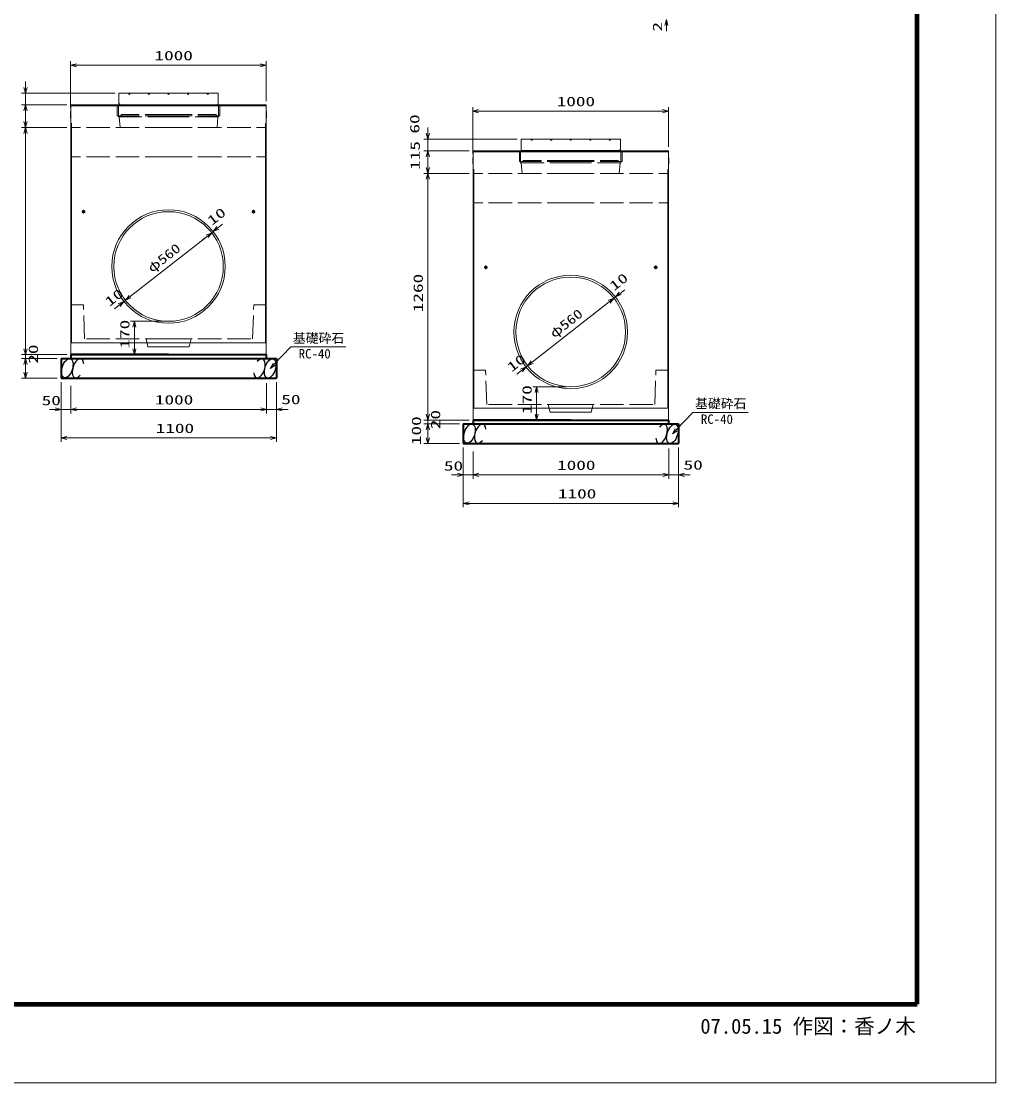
# Model space of a CAD drawing. Units: millimetres on the paper. Extents: x 0 to 841, y 0 to 594.
# Drawn here: x 592 to 841, y 0 to 271.1 of the extents above; entities that cross this region are included whole.
import ezdxf
from ezdxf.enums import TextEntityAlignment as Align

# ---------------------------------------------------------------- set-up
doc = ezdxf.new("R2010")
doc.units = ezdxf.units.MM
doc.linetypes.add('DASHED', pattern=[7.5, 6, -1.5])
for name, color, linetype, lineweight in [('0-B', 1, 'Continuous', 13), ('D-STR-DIM（寸法）', 7, 'Continuous', 13), ('D-STR-DIM（寸法）2', 7, 'Continuous', 13), ('D-STR-HTXT(基礎砕石-旗)', 7, 'Continuous', 13), ('D-STR-STRF(グリ)', 7, 'Continuous', 25), ('D-STR（構造物）', 1, 'Continuous', 35), ('D-TTL-LINE（区切線）', 7, 'Continuous', 18), ('D-TTL（外枠）', 2, 'Continuous', 140), ('製品', 1, 'Continuous', 13), ('ｸﾞﾚｰﾁﾝｸﾞ', 1, 'Continuous', 13)]:
    doc.layers.add(name, color=color, linetype=linetype, lineweight=lineweight)
doc.styles.add('ＭＳ ゴシック', font='')
doc.styles.get('ＭＳ ゴシック').set_extended_font_data('MS Gothic')

# ---------------------------------------------------------------- blocks, each defined once
blk = doc.blocks.new('_Open30')
at = {"color": 7, "linetype": 'Continuous', "lineweight": 13}
for p, q in [((-1, 0.2679), (0, 0)), ((0, 0), (-1, -0.2679)), ((0, 0), (-1, 0))]:
    blk.add_line(p, q, dxfattribs=at)

msp = doc.modelspace()

# ---------------------------------------------------------------- linework, layer by layer
at = {"layer": '0-B'}
for centre, radius, start, end in [((629.627, 208.478), 14.5, 90, 270), ((629.627, 208.478), 14, 90, 270), ((629.627, 208.478), 14.5, 270, 90), ((629.627, 208.478), 14, 270, 90), ((732.396, 191.76), 14.5, 90, 270), ((732.396, 191.76), 14.5, 270, 90), ((732.396, 191.76), 14, 90, 270), ((732.396, 191.76), 14, 270, 90)]:
    msp.add_arc(centre, radius, start, end, dxfattribs=at)
at = {"layer": 'D-STR-DIM（寸法）'}
for p, q in [((756.839, 270.071), (756.839, 268.571)), ((593.095, 187.478), (593.095, 188.978)), ((601.177, 185.978), (592.095, 185.978)), ((601.177, 184.978), (592.095, 184.978)), ((601.177, 184.978), (592.095, 184.978)), ((593.095, 185.978), (593.095, 184.978)), ((593.095, 183.478), (593.095, 181.978)), ((593.095, 183.478), (593.095, 181.478)), ((601.177, 179.978), (592.095, 179.978)), ((604.677, 177.96), (604.677, 170.975)), ((604.677, 176.96), (604.677, 170.975)), ((654.677, 178.707), (654.677, 170.975)), ((654.677, 178.707), (654.677, 170.975)), ((657.177, 178.707), (657.177, 170.975)), ((604.677, 171.975), (602.177, 171.975)), ((606.177, 171.975), (607.677, 171.975)), ((606.177, 171.975), (653.177, 171.975)), ((653.177, 171.975), (651.677, 171.975)), ((657.177, 171.975), (654.677, 171.975)), ((658.677, 171.975), (660.177, 171.975)), ((695.863, 170.76), (695.863, 172.26)), ((703.946, 169.26), (694.863, 169.26)), ((703.946, 168.26), (694.863, 168.26)), ((703.946, 168.26), (694.863, 168.26)), ((695.863, 169.26), (695.863, 168.26)), ((695.863, 166.76), (695.863, 165.26)), ((695.863, 166.76), (695.863, 164.76)), ((703.946, 163.26), (694.863, 163.26)), ((707.446, 161.243), (707.446, 154.257)), ((707.446, 160.243), (707.446, 154.257)), ((757.446, 161.99), (757.446, 154.257)), ((757.446, 161.99), (757.446, 154.257)), ((759.946, 161.99), (759.946, 154.257)), ((707.446, 155.257), (704.946, 155.257)), ((708.946, 155.257), (710.446, 155.257)), ((708.946, 155.257), (755.946, 155.257)), ((755.946, 155.257), (754.446, 155.257)), ((759.946, 155.257), (757.446, 155.257)), ((761.446, 155.257), (762.946, 155.257))]:
    msp.add_line(p, q, dxfattribs=at)
at = {"layer": 'D-STR-DIM（寸法）2'}
for p, q in [((602.177, 178.707), (602.177, 170.975)), ((604.677, 176.96), (604.677, 170.975)), ((600.677, 171.975), (599.177, 171.975)), ((604.677, 171.975), (602.177, 171.975)), ((606.177, 171.975), (607.677, 171.975)), ((704.946, 161.99), (704.946, 154.257)), ((707.446, 160.243), (707.446, 154.257)), ((703.446, 155.257), (701.946, 155.257)), ((707.446, 155.257), (704.946, 155.257)), ((708.946, 155.257), (710.446, 155.257))]:
    msp.add_line(p, q, dxfattribs=at)
at = {"layer": 'D-STR-HTXT(基礎砕石-旗)'}
for points in [[(674.969, 187.929), (660.865, 187.929), (656.641, 183.536)], [(777.738, 171.212), (763.634, 171.212), (759.41, 166.818)]]:
    msp.add_lwpolyline(points, dxfattribs=at)
at = {"layer": 'D-STR-STRF(グリ)'}
for centre, major_axis in [((603.752, 182.501), (0.79, 2.421)), ((655.601, 182.454), (-0.79, -2.421)), ((706.521, 165.784), (0.79, 2.421)), ((758.37, 165.737), (-0.79, -2.421))]:
    msp.add_ellipse(centre, major_axis=major_axis, ratio=0.5139, dxfattribs=at)
for centre, start_param, end_param in [((606.493, 182.501), 5.3575563, 10.3750652), ((652.861, 182.454), 2.2159636, 7.2334726), ((709.262, 165.784), 5.3575563, 10.3750652), ((755.63, 165.737), 2.2159636, 7.2334726)]:
    msp.add_ellipse(centre, major_axis=(0.79, 2.421), ratio=0.5139, start_param=start_param, end_param=end_param, dxfattribs=at)
at = {"layer": 'D-STR（構造物）', "lineweight": 13}
for p, q in [((604.577, 248.983), (604.577, 260.881)), ((654.577, 250.733), (654.577, 260.881)), ((606.077, 259.881), (653.077, 259.881)), ((593.095, 254.233), (593.095, 255.733)), ((615.952, 252.733), (592.095, 252.733)), ((593.095, 252.733), (593.095, 249.733)), ((603.677, 249.733), (592.095, 249.733)), ((603.677, 249.733), (592.095, 249.733)), ((593.095, 245.478), (593.095, 248.233)), ((593.095, 248.233), (593.095, 246.733)), ((707.346, 237.266), (707.346, 249.164)), ((708.846, 248.164), (755.846, 248.164)), ((757.346, 239.016), (757.346, 249.164)), ((695.863, 242.516), (695.863, 244.016)), ((603.677, 243.978), (592.095, 243.978)), ((603.677, 243.978), (592.095, 243.978)), ((593.095, 187.478), (593.095, 242.478)), ((718.721, 241.016), (694.863, 241.016)), ((695.863, 241.016), (695.863, 238.016)), ((706.446, 238.016), (694.863, 238.016)), ((706.446, 238.016), (694.863, 238.016)), ((695.863, 233.76), (695.863, 236.516)), ((695.863, 236.516), (695.863, 235.016)), ((706.446, 232.26), (694.863, 232.26)), ((706.446, 232.26), (694.863, 232.26)), ((695.863, 170.76), (695.863, 230.76)), ((640.652, 217.106), (641.046, 217.414)), ((642.227, 218.338), (643.409, 219.263)), ((619.783, 200.774), (639.471, 216.181)), ((639.471, 216.181), (638.29, 215.257)), ((619.783, 200.774), (620.964, 201.699)), ((743.421, 200.388), (743.815, 200.697)), ((744.996, 201.621), (746.177, 202.545)), ((617.027, 198.617), (615.845, 197.693)), ((618.602, 199.85), (618.208, 199.542)), ((722.552, 184.057), (742.24, 199.464)), ((742.24, 199.464), (741.059, 198.54)), ((628.627, 194.478), (619.91, 194.478)), ((620.91, 192.978), (620.91, 187.478)), ((603.677, 185.978), (592.095, 185.978)), ((628.627, 185.978), (619.91, 185.978)), ((722.552, 184.057), (723.733, 184.981)), ((719.795, 181.9), (718.614, 180.975)), ((721.37, 183.132), (720.977, 182.824)), ((602.177, 178.978), (602.177, 163.691)), ((657.177, 178.978), (657.177, 163.691)), ((731.396, 177.76), (722.679, 177.76)), ((723.679, 176.26), (723.679, 170.76)), ((706.446, 169.26), (694.863, 169.26)), ((731.396, 169.26), (722.679, 169.26)), ((603.677, 164.691), (655.677, 164.691)), ((704.946, 162.26), (704.946, 146.974)), ((759.946, 162.26), (759.946, 146.974)), ((706.446, 147.974), (758.446, 147.974))]:
    msp.add_line(p, q, dxfattribs=at)
at = {"layer": 'D-STR（構造物）'}
for p, q in [((602.177, 184.978), (657.177, 184.978)), ((602.177, 184.978), (602.177, 179.978)), ((602.177, 184.978), (657.177, 184.978)), ((629.627, 185.978), (604.677, 185.978)), ((604.677, 185.978), (604.677, 184.978)), ((604.677, 185.978), (654.577, 185.978)), ((629.627, 185.978), (654.577, 185.978)), ((654.577, 185.978), (654.577, 184.978)), ((657.177, 184.978), (657.177, 179.978)), ((602.177, 179.978), (657.177, 179.978)), ((704.946, 168.26), (759.946, 168.26)), ((704.946, 168.26), (704.946, 163.26)), ((704.946, 168.26), (759.946, 168.26)), ((732.396, 169.26), (707.446, 169.26)), ((707.446, 169.26), (707.446, 168.26)), ((707.446, 169.26), (757.346, 169.26)), ((732.396, 169.26), (757.346, 169.26)), ((757.346, 169.26), (757.346, 168.26)), ((759.946, 168.26), (759.946, 163.26)), ((704.946, 163.26), (759.946, 163.26))]:
    msp.add_line(p, q, dxfattribs=at)
at = {"layer": 'D-TTL-LINE（区切線）'}
for p, q in [((841, 0), (841, 594)), ((0, 0), (841, 0))]:
    msp.add_line(p, q, dxfattribs=at)
at = {"layer": 'D-TTL（外枠）'}
for p, q in [((820.9, 20.1), (820.9, 573.9)), ((20.1, 20.1), (820.9, 20.1))]:
    msp.add_line(p, q, dxfattribs=at)
at = {"layer": '製品'}
for p, q in [((604.677, 249.733), (604.677, 185.978)), ((629.627, 249.733), (604.677, 249.733)), ((604.677, 249.483), (629.627, 249.483)), ((629.627, 249.733), (654.577, 249.733)), ((654.577, 249.483), (629.627, 249.483)), ((654.577, 249.733), (654.577, 185.978)), ((604.677, 248.083), (604.577, 247.983)), ((604.577, 247.983), (604.577, 246.483)), ((654.577, 248.083), (654.677, 247.983)), ((654.677, 247.983), (654.677, 246.483)), ((604.577, 246.483), (604.677, 246.383)), ((604.827, 245.058), (604.827, 188.978)), ((654.427, 245.058), (654.427, 188.978)), ((654.677, 246.483), (654.577, 246.383)), ((707.446, 236.366), (707.346, 236.266)), ((707.346, 236.266), (707.346, 234.766)), ((707.446, 238.016), (707.446, 169.26)), ((732.396, 238.016), (707.446, 238.016)), ((707.446, 237.766), (732.396, 237.766)), ((732.396, 238.016), (757.346, 238.016)), ((757.346, 237.766), (732.396, 237.766)), ((757.346, 238.016), (757.346, 169.26)), ((757.346, 236.366), (757.446, 236.266)), ((757.446, 236.266), (757.446, 234.766)), ((707.346, 234.766), (707.446, 234.666)), ((707.596, 233.341), (707.596, 172.26)), ((757.196, 233.341), (757.196, 172.26)), ((757.446, 234.766), (757.346, 234.666)), ((607.477, 222.478), (608.377, 222.478)), ((607.927, 222.928), (607.927, 222.028)), ((651.777, 222.478), (650.877, 222.478)), ((651.327, 222.928), (651.327, 222.028)), ((710.246, 208.26), (711.146, 208.26)), ((710.696, 208.71), (710.696, 207.81)), ((754.546, 208.26), (753.646, 208.26)), ((754.096, 208.71), (754.096, 207.81)), ((604.677, 188.978), (629.627, 188.978)), ((654.577, 188.978), (629.627, 188.978)), ((604.677, 185.978), (629.627, 185.978)), ((604.677, 185.978), (629.627, 185.978)), ((654.577, 185.978), (629.627, 185.978)), ((654.577, 185.978), (629.627, 185.978)), ((707.446, 172.26), (732.396, 172.26)), ((757.346, 172.26), (732.396, 172.26)), ((707.446, 169.26), (732.396, 169.26)), ((707.446, 169.26), (732.396, 169.26)), ((757.346, 169.26), (732.396, 169.26)), ((757.346, 169.26), (732.396, 169.26))]:
    msp.add_line(p, q, dxfattribs=at)
at = {"layer": '製品', "linetype": 'DASHED'}
for p, q in [((617.227, 243.978), (616.998, 246.683)), ((642.027, 243.978), (642.256, 246.683)), ((629.627, 243.978), (604.677, 243.978)), ((629.627, 243.978), (654.577, 243.978)), ((629.627, 236.471), (604.677, 236.471)), ((629.627, 236.471), (654.577, 236.471)), ((719.996, 232.26), (719.767, 234.966)), ((744.796, 232.26), (745.025, 234.966)), ((732.396, 232.26), (707.446, 232.26)), ((732.396, 232.26), (757.346, 232.26)), ((732.396, 224.754), (707.446, 224.754)), ((732.396, 224.754), (757.346, 224.754)), ((607.859, 198.728), (604.677, 198.728)), ((608.177, 189.978), (607.859, 198.728)), ((651.077, 189.978), (651.395, 198.728)), ((651.395, 198.728), (654.577, 198.728)), ((629.627, 189.978), (608.177, 189.978)), ((624.377, 187.978), (623.877, 189.978)), ((629.627, 189.978), (651.077, 189.978)), ((634.877, 187.978), (635.377, 189.978)), ((629.627, 187.978), (624.377, 187.978)), ((629.627, 187.978), (634.877, 187.978)), ((710.628, 182.01), (707.446, 182.01)), ((710.946, 173.26), (710.628, 182.01)), ((753.846, 173.26), (754.164, 182.01)), ((754.164, 182.01), (757.346, 182.01)), ((732.396, 173.26), (710.946, 173.26)), ((727.146, 171.26), (726.646, 173.26)), ((732.396, 171.26), (727.146, 171.26)), ((732.396, 173.26), (753.846, 173.26)), ((732.396, 171.26), (737.646, 171.26)), ((737.646, 171.26), (738.146, 173.26))]:
    msp.add_line(p, q, dxfattribs=at)
at = {"layer": '製品'}
for centre, radius in [((607.927, 222.478), 0.35), ((607.927, 222.478), 0.3), ((651.327, 222.478), 0.35), ((651.327, 222.478), 0.3), ((710.696, 208.26), 0.35), ((710.696, 208.26), 0.3), ((754.096, 208.26), 0.35), ((754.096, 208.26), 0.3)]:
    msp.add_circle(centre, radius, dxfattribs=at)
at = {"layer": 'ｸﾞﾚｰﾁﾝｸﾞ'}
for p, q in [((616.952, 252.733), (629.627, 252.733)), ((616.952, 252.733), (616.952, 250.193)), ((642.302, 252.733), (629.627, 252.733)), ((642.302, 252.733), (642.302, 250.193)), ((617.362, 249.783), (629.627, 249.783)), ((641.892, 249.783), (629.627, 249.783)), ((719.721, 241.016), (732.396, 241.016)), ((719.721, 241.016), (719.721, 238.476)), ((745.071, 241.016), (732.396, 241.016)), ((745.071, 241.016), (745.071, 238.476)), ((720.131, 238.066), (732.396, 238.066)), ((744.661, 238.066), (732.396, 238.066))]:
    msp.add_line(p, q, dxfattribs=at)
at = {"layer": 'ｸﾞﾚｰﾁﾝｸﾞ', "linetype": 'DASHED'}
for p, q in [((616.527, 246.983), (616.527, 249.733)), ((616.827, 249.733), (616.827, 246.683)), ((642.427, 249.733), (642.427, 246.683)), ((642.727, 246.983), (642.727, 249.733)), ((629.627, 246.983), (616.527, 246.983)), ((617.494, 247.283), (617.494, 246.983)), ((629.627, 247.283), (617.494, 247.283)), ((629.627, 247.283), (641.759, 247.283)), ((629.627, 246.983), (642.727, 246.983)), ((641.759, 247.283), (641.759, 246.983)), ((616.827, 246.683), (629.627, 246.683)), ((642.427, 246.683), (629.627, 246.683)), ((719.296, 235.266), (719.296, 238.016)), ((719.596, 238.016), (719.596, 234.966)), ((745.196, 238.016), (745.196, 234.966)), ((745.496, 235.266), (745.496, 238.016)), ((732.396, 235.266), (719.296, 235.266)), ((719.596, 234.966), (732.396, 234.966)), ((720.263, 235.566), (720.263, 235.266)), ((732.396, 235.566), (720.263, 235.566)), ((732.396, 235.566), (744.528, 235.566)), ((732.396, 235.266), (745.496, 235.266)), ((745.196, 234.966), (732.396, 234.966)), ((744.528, 235.566), (744.528, 235.266))]:
    msp.add_line(p, q, dxfattribs=at)
at = {"layer": 'ｸﾞﾚｰﾁﾝｸﾞ'}
for centre in [(619.627, 252.583), (624.627, 252.583), (629.627, 252.583), (634.627, 252.583), (639.627, 252.583), (722.396, 240.866), (727.396, 240.866), (732.396, 240.866), (737.396, 240.866), (742.396, 240.866)]:
    msp.add_circle(centre, 0.15, dxfattribs=at)
for centre, start, end in [((617.362, 250.193), 180, 270), ((641.892, 250.193), 270, 360), ((720.131, 238.476), 180, 270), ((744.661, 238.476), 270, 360)]:
    msp.add_arc(centre, 0.41, start, end, dxfattribs=at)

# ---------------------------------------------------------------- block references
at = {"layer": 'D-STR-DIM（寸法）'}
for p, xscale, yscale, rotation in [((756.839, 271.571), 1.499999, 1.499999, 90), ((593.095, 185.978), 1.5, 1.5, 270), ((593.095, 184.978), 1.5, 1.5, 90), ((593.095, 184.978), 1.5, 1.5, 90), ((593.095, 179.978), 1.5, 1.5, 270), ((604.677, 171.975), 1.5, 1.5, 180), ((604.677, 171.975), 1.5, 1.5, 180), ((657.177, 171.975), 1.5, 1.5, 180), ((695.863, 169.26), 1.499999, 1.499999, 270), ((695.863, 168.26), 1.499999, 1.499999, 90), ((695.863, 168.26), 1.499999, 1.499999, 90), ((695.863, 163.26), 1.499999, 1.499999, 270), ((707.446, 155.257), 1.499999, 1.499999, 180), ((707.446, 155.257), 1.499999, 1.499999, 180), ((759.946, 155.257), 1.499999, 1.499999, 180)]:
    msp.add_blockref('_Open30', p, dxfattribs=dict(at, xscale=xscale, yscale=yscale, rotation=rotation))
for p, xscale, yscale in [((654.677, 171.975), 1.5, 1.5), ((654.677, 171.975), 1.5, 1.5), ((757.446, 155.257), 1.499999, 1.499999), ((757.446, 155.257), 1.499999, 1.499999)]:
    msp.add_blockref('_Open30', p, dxfattribs=dict(at, xscale=xscale, yscale=yscale))
at = {"layer": 'D-STR-DIM（寸法）2'}
for p, xscale, yscale in [((602.177, 171.975), 1.5, 1.5), ((704.946, 155.257), 1.499999, 1.499999)]:
    msp.add_blockref('_Open30', p, dxfattribs=dict(at, xscale=xscale, yscale=yscale))
at = {"layer": 'D-STR-DIM（寸法）2', "rotation": 180}
for p, xscale, yscale in [((604.677, 171.975), 1.5, 1.5), ((707.446, 155.257), 1.499999, 1.499999)]:
    msp.add_blockref('_Open30', p, dxfattribs=dict(at, xscale=xscale, yscale=yscale))
at = {"layer": 'D-STR-HTXT(基礎砕石-旗)', "rotation": 226.12857}
for p, xscale, yscale in [((655.601, 182.454), 1.5, 1.5), ((758.37, 165.737), 1.499999, 1.499999)]:
    msp.add_blockref('_Open30', p, dxfattribs=dict(at, xscale=xscale, yscale=yscale))
at = {"layer": 'D-STR（構造物）'}
for p, xscale, yscale, rotation in [((604.577, 259.881), 1.5, 1.5, 180), ((593.095, 252.733), 1.5, 1.5, 270), ((593.095, 249.733), 1.5, 1.5, 90), ((593.095, 249.733), 1.5, 1.5, 90), ((707.346, 248.164), 1.499999, 1.499999, 180), ((593.095, 243.978), 1.5, 1.5, 270), ((593.095, 243.978), 1.5, 1.5, 90), ((695.863, 241.016), 1.499999, 1.499999, 270), ((695.863, 238.016), 1.499999, 1.499999, 90), ((695.863, 238.016), 1.499999, 1.499999, 90), ((695.863, 232.26), 1.499999, 1.499999, 270), ((695.863, 232.26), 1.499999, 1.499999, 90), ((640.652, 217.106), 1.5, 1.5, 38.04545), ((640.652, 217.106), 1.5, 1.5, 38.04545), ((641.046, 217.414), 1.5, 1.5, 218.04545), ((618.602, 199.85), 1.5, 1.5, 218.04545), ((618.602, 199.85), 1.5, 1.5, 218.04545), ((743.421, 200.388), 1.499999, 1.499999, 38.04545), ((743.421, 200.388), 1.499999, 1.499999, 38.04545), ((743.815, 200.697), 1.499999, 1.499999, 218.04545), ((618.208, 199.542), 1.5, 1.5, 38.04545), ((620.91, 194.478), 1.5, 1.5, 90), ((593.095, 185.978), 1.5, 1.5, 270), ((620.91, 185.978), 1.5, 1.5, 270), ((721.37, 183.132), 1.499999, 1.499999, 218.04545), ((721.37, 183.132), 1.499999, 1.499999, 218.04545), ((720.977, 182.824), 1.499999, 1.499999, 38.04545), ((723.679, 177.76), 1.499999, 1.499999, 90), ((695.863, 169.26), 1.499999, 1.499999, 270), ((723.679, 169.26), 1.499999, 1.499999, 270), ((602.177, 164.691), 1.5, 1.5, 180), ((704.946, 147.974), 1.499999, 1.499999, 180)]:
    msp.add_blockref('_Open30', p, dxfattribs=dict(at, xscale=xscale, yscale=yscale, rotation=rotation))
for p, xscale, yscale in [((654.577, 259.881), 1.5, 1.5), ((757.346, 248.164), 1.499999, 1.499999), ((657.177, 164.691), 1.5, 1.5), ((759.946, 147.974), 1.499999, 1.499999)]:
    msp.add_blockref('_Open30', p, dxfattribs=dict(at, xscale=xscale, yscale=yscale))

# ---------------------------------------------------------------- texts
at = {"layer": 'D-STR-DIM（寸法）', "style": 'ＭＳ ゴシック', "width": 1.5}
for s, p in [('2', (756.477, 268.483)), ('20', (596.995, 183.646)), ('20', (699.764, 166.929)), ('100', (694.876, 162.849))]:
    msp.add_text(s, height=2.405, rotation=90, dxfattribs=at).set_placement(p, align=Align.BOTTOM_LEFT)
for s, p in [('1000', (626.135, 172.512)), ('50', (658.451, 172.589)), ('1000', (728.904, 155.795)), ('50', (761.22, 155.871))]:
    msp.add_text(s, height=2.405, dxfattribs=at).set_placement(p, align=Align.BOTTOM_LEFT)
at = {"layer": 'D-STR-DIM（寸法）2', "style": 'ＭＳ ゴシック', "width": 1.5}
for p in [(597.213, 172.34), (699.982, 155.623)]:
    msp.add_text('50', height=2.405, dxfattribs=at).set_placement(p, align=Align.BOTTOM_LEFT)
at = {"layer": 'D-STR-DIM（寸法）2', "style": 'ＭＳ ゴシック'}
msp.add_text('07.05.15 作図：香ノ木', height=3.848, dxfattribs=at).set_placement((765.516, 11.368), align=Align.BOTTOM_LEFT)
at = {"layer": 'D-STR-HTXT(基礎砕石-旗)', "style": 'ＭＳ ゴシック'}
for s, p in [('基礎砕石', (661.4, 188.263)), ('RC-40', (662.888, 184.278)), ('基礎砕石', (764.169, 171.546)), ('RC-40', (765.657, 167.561))]:
    msp.add_text(s, height=2.405, dxfattribs=at).set_placement(p, align=Align.BOTTOM_LEFT)
at = {"layer": 'D-STR（構造物）', "style": 'ＭＳ ゴシック', "width": 1.5}
for s, p in [('1000', (626.035, 260.419)), ('1000', (728.804, 248.702)), ('1100', (626.344, 165.229)), ('1100', (729.112, 148.512))]:
    msp.add_text(s, height=2.405, dxfattribs=at).set_placement(p, align=Align.BOTTOM_LEFT)
at = {"layer": 'D-STR（構造物）', "style": 'ＭＳ ゴシック'}
for s, rotation, width, p in [('60', 90, 1.5, (694.447, 242.424)), ('115', 90, 1.5, (694.556, 233.161)), ('10', 38.045, 1.5, (641.139, 218.266)), ('φ560', 38.045, 1.3, (625.85, 206.205)), ('1260', 90, 1.5, (695.326, 196.802)), ('10', 38.045, 1.5, (743.908, 201.549)), ('10', 38.045, 1.5, (614.974, 197.547)), ('φ560', 38.045, 1.3, (728.619, 189.487)), ('170', 90, 1.5, (620.372, 187.519)), ('10', 38.045, 1.5, (717.743, 180.83)), ('170', 90, 1.5, (723.141, 170.802))]:
    msp.add_text(s, height=2.405, rotation=rotation, dxfattribs=dict(at, width=width)).set_placement(p, align=Align.BOTTOM_LEFT)

doc.saveas('drawing.dxf')
